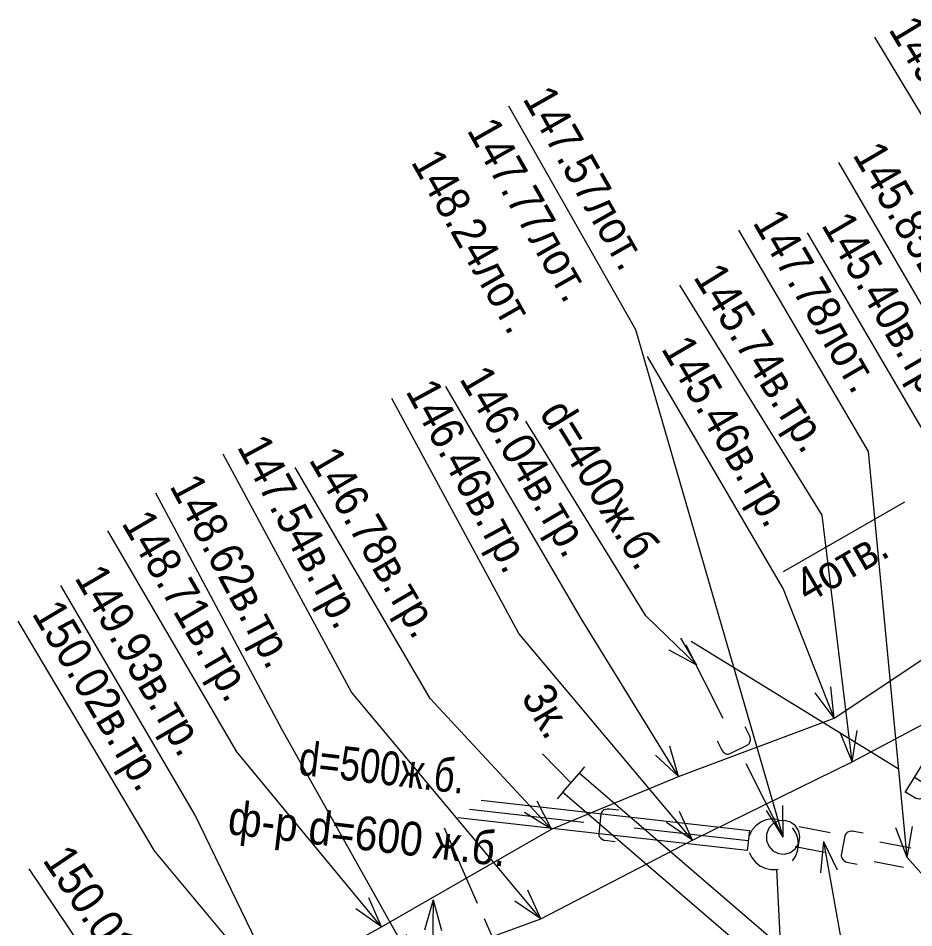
# Model space of a CAD drawing. Header units: metres. Extents: x 369 to 856, y 14070 to 14447.
# Drawn here: x 783.75 to 810.25, y 14416.99 to 14443.89 of the extents above; entities that cross this region are included whole.
import ezdxf
from ezdxf.enums import TextEntityAlignment as Align

# ---------------------------------------------------------------- set-up
doc = ezdxf.new("R2010")
doc.units = ezdxf.units.M
doc.header["$MEASUREMENT"] = 0
for name, color, linetype, lineweight in [('Водопровод', 7, 'Continuous', 25), ('Водосток', 7, 'Continuous', 25), ('Кабели', 7, 'Continuous', 25), ('Кабель связи', 7, 'Continuous', 25), ('Кабель электрический', 7, 'Continuous', 25)]:
    doc.layers.add(name, color=color, linetype=linetype, lineweight=lineweight)
doc.styles.add('Style-RUSSIAN_1251', font='RUSSIAN_1251.shx')

# ---------------------------------------------------------------- blocks, each defined once
blk = doc.blocks.new('msdElementTypeLine_117')
at = {"layer": 'Кабель электрический', "color": 252, "linetype": 'Continuous', "lineweight": 9}
for p, q in [((0.778, 0.884), (0.615, 0.694)), ((0.615, 0.694), (0.125, 0.126)), ((0.126, 0.125), (-0.037, -0.064))]:
    blk.add_line(p, q, dxfattribs=at)
blk = doc.blocks.new('msdElementTypeLine_118')
at = {"layer": 'Кабель электрический', "color": 252, "linetype": 'Continuous', "lineweight": 9}
for p, q in [((0.653, 0.987), (0.522, 0.774)), ((0.522, 0.774), (0.126, 0.126)), ((0.126, 0.126), (-0.004, -0.088))]:
    blk.add_line(p, q, dxfattribs=at)
blk = doc.blocks.new('msdElementTypeMultiLine_61')
at = {"layer": 'Кабель электрический', "color": 252, "linetype": 'Continuous', "lineweight": 9, "flags": 128}
for points in [[(21.152, 0.774), (11.65, 8.934), (5.58, 14.155), (0.615, 18.426)], [(20.756, 0.126), (11.161, 8.365), (5.091, 13.587), (0.125, 17.858)]]:
    blk.add_lwpolyline(points, dxfattribs=at)
at = {"layer": 'Кабель электрический', "color": 252, "linetype": 'Continuous', "lineweight": 9}
for name, p in [('msdElementTypeLine_117', (0, 17.732)), ('msdElementTypeLine_118', (20.63, 0))]:
    blk.add_blockref(name, p, dxfattribs=at)
blk = doc.blocks.new('msdElementTypeShape_45')
at = {"layer": 'Водосток', "color": 252, "linetype": 'Continuous', "lineweight": 9, "flags": 128}
for points in [[(0.888, 1.483), (0.885, 1.484), (0.712, 1.496), (0.541, 1.468), (0.463, 1.436), (0.382, 1.402), (0.241, 1.301), (0.128, 1.17), (0.047, 1.017), (0.041, 0.992)], [(1.497, 0.747), (1.477, 0.919), (1.456, 0.977), (1.418, 1.081), (1.324, 1.226), (1.313, 1.237)], [(1.313, 0.258), (1.403, 0.383), (1.469, 0.543), (1.496, 0.714), (1.497, 0.747)], [(0.039, 0.501), (0.11, 0.351), (0.217, 0.216), (0.353, 0.109), (0.51, 0.036), (0.679, 0), (0.852, 0.004), (0.888, 0.014)]]:
    blk.add_lwpolyline(points, dxfattribs=at)
blk = doc.blocks.new('msdElementTypeMultiLine_185')
at = {"layer": 'Кабель электрический', "color": 252, "linetype": 'Continuous', "lineweight": 9, "flags": 128}
blk.add_lwpolyline([(1.5, 1.5), (5.18, 2.91), (8.93, 4.28), (13.42, 6.61), (18.15, 8.93), (23.29, 11.66), (27.23, 13.75), (31.84, 16.83), (35.31, 18.9), (39.07, 21.59)], dxfattribs=at)
blk = doc.blocks.new('msdElementTypeMultiLine_265')
at = {"layer": 'Кабель электрический', "color": 252, "linetype": 'Continuous', "lineweight": 9, "flags": 128}
blk.add_lwpolyline([(1.5, 1.5), (4.59, 3.21), (9.62, 6.1), (13.38, 7.65), (17.98, 9.38), (22.94, 12.68), (26.96, 14.76), (30.509, 16.555), (31.21, 16.91), (34.69, 18.68), (39.04, 21.42)], dxfattribs=at)
blk = doc.blocks.new('msdElementTypeLineString_657')
at = {"layer": 'Водосток', "color": 252, "linetype": 'Continuous', "lineweight": 9}
for p, q in [((0.001, 8.971), (3.472, 5.047)), ((4.466, 3.924), (7.937, 0))]:
    blk.add_line(p, q, dxfattribs=at)
blk = doc.blocks.new('msdElementTypeMultiLine_321')
at = {"layer": 'Водосток', "color": 252, "linetype": 'Continuous', "lineweight": 9, "flags": 128}
blk.add_lwpolyline([(4.94, 5.079), (4.756, 5.287), (4.729, 5.314), (4.704, 5.332), (4.668, 5.356), (4.63, 5.371), (4.596, 5.378), (4.557, 5.377), (4.519, 5.371), (4.494, 5.358), (4.47, 5.343), (4.032, 4.956), (4.016, 4.935), (4.005, 4.917), (3.996, 4.89), (3.992, 4.865), (3.99, 4.833), (3.992, 4.8), (4.003, 4.767), (4.021, 4.722), (4.042, 4.692), (4.247, 4.46)], dxfattribs=at)
at = {"layer": 'Водосток', "color": 252, "linetype": 'Continuous', "lineweight": 9}
blk.add_blockref('msdElementTypeLineString_657', (0.467, 0.467), dxfattribs=at)
blk = doc.blocks.new('msdElementTypeLineString_740')
at = {"layer": 'Водосток', "color": 252, "linetype": 'Continuous', "lineweight": 9}
for p, q in [((0, 0.63), (0.916, 0.456)), ((2.389, 0.175), (3.305, 0))]:
    blk.add_line(p, q, dxfattribs=at)
blk = doc.blocks.new('msdElementTypeLineString_741')
at = {"layer": 'Водосток', "color": 252, "linetype": 'Continuous', "lineweight": 9}
for p, q in [((0.001, 0.61), (0.863, 0.446)), ((2.336, 0.165), (3.198, 0.001))]:
    blk.add_line(p, q, dxfattribs=at)
blk = doc.blocks.new('msdElementTypeMultiLine_371')
at = {"layer": 'Водосток', "color": 252, "linetype": 'Continuous', "lineweight": 9, "flags": 128}
blk.add_lwpolyline([(2.414, 1.185), (2.141, 1.237), (2.103, 1.242), (2.072, 1.241), (2.029, 1.237), (1.99, 1.226), (1.959, 1.211), (1.929, 1.187), (1.902, 1.159), (1.89, 1.133), (1.881, 1.107), (1.771, 0.532), (1.771, 0.507), (1.774, 0.485), (1.783, 0.458), (1.795, 0.437), (1.813, 0.41), (1.834, 0.385), (1.863, 0.365), (1.905, 0.341), (1.94, 0.33), (2.245, 0.272)], dxfattribs=at)
at = {"layer": 'Водосток', "color": 252, "linetype": 'Continuous', "lineweight": 9}
for name, p in [('msdElementTypeLineString_740', (0.523, 0.751)), ('msdElementTypeLineString_741', (0.41, 0.182))]:
    blk.add_blockref(name, p, dxfattribs=at)
blk = doc.blocks.new('msdElementTypeLineString_742')
at = {"layer": 'Водосток', "color": 252, "linetype": 'Continuous', "lineweight": 9}
for p, q in [((0.159, 4.72), (0.001, 7.94)), ((0.39, 0.001), (0.232, 3.221))]:
    blk.add_line(p, q, dxfattribs=at)
blk = doc.blocks.new('msdElementTypeMultiLine_372')
at = {"layer": 'Водосток', "color": 252, "linetype": 'Continuous', "lineweight": 9, "flags": 128}
blk.add_lwpolyline([(0.19, 4.654), (0.204, 4.377), (0.208, 4.338), (0.216, 4.308), (0.23, 4.268), (0.25, 4.232), (0.272, 4.205), (0.303, 4.182), (0.336, 4.163), (0.364, 4.157), (0.391, 4.154), (0.976, 4.183), (1.001, 4.188), (1.021, 4.196), (1.046, 4.211), (1.063, 4.228), (1.085, 4.252), (1.104, 4.278), (1.116, 4.311), (1.13, 4.358), (1.133, 4.395), (1.118, 4.704)], dxfattribs=at)
at = {"layer": 'Водосток', "color": 252, "linetype": 'Continuous', "lineweight": 9}
blk.add_blockref('msdElementTypeLineString_742', (0.467, 0.467), dxfattribs=at)
blk = doc.blocks.new('msdElementTypeLineString_863')
at = {"layer": 'Водопровод', "color": 252, "linetype": 'Continuous', "lineweight": 9}
for p, q in [((0, 8.317), (6.12, 4.551)), ((7.397, 3.765), (13.517, 0))]:
    blk.add_line(p, q, dxfattribs=at)
blk = doc.blocks.new('msdElementTypeLineString_864')
at = {"layer": 'Водопровод', "color": 252, "linetype": 'Continuous', "lineweight": 9}
for p, q in [((7.342, 5.191), (6.819, 4.342)), ((7.099, 4.796), (7.372, 4.628)), ((6.836, 4.369), (7.145, 4.18))]:
    blk.add_line(p, q, dxfattribs=at)
at = {"layer": 'Водопровод', "color": 252, "linetype": 'Continuous', "lineweight": 9, "flags": 128}
blk.add_lwpolyline([(7.323, 5.16), (7.594, 4.993), (7.617, 4.973), (7.65, 4.93), (7.675, 4.882), (7.683, 4.859), (7.688, 4.835), (7.688, 4.806), (7.683, 4.774), (7.678, 4.759), (7.618, 4.661), (7.601, 4.644), (7.574, 4.626), (7.551, 4.616), (7.526, 4.608), (7.491, 4.605), (7.451, 4.607), (7.417, 4.613), (7.372, 4.628), (7.403, 4.604), (7.43, 4.583), (7.463, 4.545), (7.48, 4.515), (7.494, 4.485), (7.503, 4.442), (7.502, 4.401), (7.493, 4.369), (7.393, 4.207), (7.38, 4.193), (7.357, 4.176), (7.324, 4.162), (7.282, 4.155), (7.249, 4.153), (7.198, 4.16), (7.169, 4.167), (7.145, 4.18)], dxfattribs=at)
blk = doc.blocks.new('msdElementTypeMultiLine_465')
at = {"layer": 'Водопровод', "color": 252, "linetype": 'Continuous', "lineweight": 9}
for name, p in [('msdElementTypeLineString_863', (0.5, 0.5)), ('msdElementTypeLineString_864', (0, 0))]:
    blk.add_blockref(name, p, dxfattribs=at)
blk = doc.blocks.new('msdElementTypeLineString_882')
at = {"layer": 'Водосток', "color": 252, "linetype": 'Continuous', "lineweight": 9}
for p, q in [((0.001, 0.931), (3.377, 0.549)), ((4.868, 0.381), (8.245, 0))]:
    blk.add_line(p, q, dxfattribs=at)
blk = doc.blocks.new('msdElementTypeMultiLine_478')
at = {"layer": 'Водосток', "color": 252, "linetype": 'Continuous', "lineweight": 9, "flags": 128}
blk.add_lwpolyline([(4.879, 1.364), (4.603, 1.395), (4.564, 1.397), (4.534, 1.393), (4.492, 1.387), (4.453, 1.373), (4.424, 1.355), (4.395, 1.328), (4.371, 1.299), (4.361, 1.272), (4.353, 1.245), (4.288, 0.664), (4.29, 0.638), (4.294, 0.617), (4.305, 0.591), (4.319, 0.571), (4.339, 0.545), (4.362, 0.522), (4.392, 0.505), (4.436, 0.483), (4.472, 0.475), (4.78, 0.44)], dxfattribs=at)
at = {"layer": 'Водосток', "color": 252, "linetype": 'Continuous', "lineweight": 9}
blk.add_blockref('msdElementTypeLineString_882', (0.467, 0.467), dxfattribs=at)
blk = doc.blocks.new('msdElementTypeLineString_901')
at = {"layer": 'Кабель электрический', "color": 252, "linetype": 'Continuous', "lineweight": 9}
blk.add_line((0.835, 0), (0.001, 0.854), dxfattribs=at)
blk = doc.blocks.new('msdElementTypeMultiLine_495')
at = {"layer": 'Кабель электрический', "color": 252, "linetype": 'Continuous', "lineweight": 9}
blk.add_blockref('msdElementTypeLineString_901', (0, 0), dxfattribs=at)
blk = doc.blocks.new('msdElementTypeLineString_906')
at = {"layer": 'Кабели', "color": 252, "linetype": 'Continuous', "lineweight": 9}
blk.add_line((0.979, 7.98), (0, 10.209), dxfattribs=at)
at = {"layer": 'Кабели', "color": 252, "linetype": 'Continuous', "lineweight": 9, "flags": 128}
for points in [[(1.551, 2.773), (1.732, 6.264), (1.18, 7.522)], [(0.778, 0), (1.484, 1.48), (1.525, 2.274)]]:
    blk.add_lwpolyline(points, dxfattribs=at)
blk = doc.blocks.new('msdElementTypeMultiLine_499')
at = {"layer": 'Кабели', "color": 252, "linetype": 'Continuous', "lineweight": 9}
blk.add_blockref('msdElementTypeLineString_906', (0, 0), dxfattribs=at)
blk = doc.blocks.new('msdElementTypeLineString_1028')
at = {"layer": 'Кабель связи', "color": 252, "linetype": 'Continuous', "lineweight": 9}
for p, q in [((5.156, 3.078), (8.746, 5.142)), ((4.408, 2.342), (4.603, 3.066)), ((0.265, 0.266), (3.855, 2.33))]:
    blk.add_line(p, q, dxfattribs=at)
blk = doc.blocks.new('msdElementTypeMultiLine_588')
at = {"layer": 'Кабель связи', "color": 252, "linetype": 'Continuous', "lineweight": 9}
blk.add_blockref('msdElementTypeLineString_1028', (0, 0), dxfattribs=at)
blk = doc.blocks.new('msdElementTypeLineString_1033')
at = {"layer": 'Водосток', "color": 252, "linetype": 'Continuous', "lineweight": 9}
for p, q in [((1.094, 3.511), (0.001, 5.682)), ((2.863, 0), (1.769, 2.171))]:
    blk.add_line(p, q, dxfattribs=at)
blk = doc.blocks.new('msdElementTypeMultiLine_592')
at = {"layer": 'Водосток', "color": 252, "linetype": 'Continuous', "lineweight": 9, "flags": 128}
blk.add_lwpolyline([(1.379, 3.314), (1.504, 3.066), (1.524, 3.032), (1.543, 3.009), (1.572, 2.977), (1.605, 2.953), (1.636, 2.937), (1.674, 2.928), (1.712, 2.924), (1.74, 2.93), (1.766, 2.939), (2.289, 3.202), (2.309, 3.217), (2.324, 3.233), (2.341, 3.256), (2.35, 3.279), (2.36, 3.31), (2.367, 3.342), (2.365, 3.377), (2.359, 3.425), (2.346, 3.46), (2.207, 3.736)], dxfattribs=at)
at = {"layer": 'Водосток', "color": 252, "linetype": 'Continuous', "lineweight": 9}
blk.add_blockref('msdElementTypeLineString_1033', (0.467, 0.467), dxfattribs=at)
blk = doc.blocks.new('DIMTXT_135')
at = {"layer": 'Водосток', "color": 252, "linetype": 'Continuous', "lineweight": 9}
for q in [(-0.088, -0.93), (0.404, -0.842)]:
    blk.add_line((0, 0), q, dxfattribs=at)
at = {"layer": 'Водосток', "color": 252, "linetype": 'Continuous', "lineweight": 9, "flags": 128}
blk.add_lwpolyline([(0, 0), (0.649, -3.643), (5.577, -8.154)], dxfattribs=at)
at = {"layer": 'Водосток', "color": 252, "linetype": 'Continuous', "lineweight": 9, "style": 'Style-RUSSIAN_1251', "width": 0.9}
blk.add_text('d=600ж.б.', height=1, rotation=317.5332, dxfattribs=at).set_placement((1.794, -2.725), align=Align.TOP_LEFT)
blk = doc.blocks.new('DIMTXT_205')
at = {"layer": 'Кабель электрический', "color": 252, "linetype": 'Continuous', "lineweight": 9}
for q in [(-0.168, 0.919), (-0.617, 0.701)]:
    blk.add_line((0, 0), q, dxfattribs=at)
at = {"layer": 'Кабель электрический', "color": 252, "linetype": 'Continuous', "lineweight": 9, "flags": 128}
blk.add_lwpolyline([(0, 0), (-2.429, 5.012), (-6.399, 11.801)], dxfattribs=at)
at = {"layer": 'Кабель электрический', "color": 252, "linetype": 'Continuous', "lineweight": 9, "style": 'Style-RUSSIAN_1251', "width": 0.9}
blk.add_text('149.93в.тр.', height=1, rotation=300.3152, dxfattribs=at).set_placement((-5.147, 12.533), align=Align.TOP_LEFT)
blk = doc.blocks.new('DIMTXT_206')
at = {"layer": 'Кабель электрический', "color": 252, "linetype": 'Continuous', "lineweight": 9}
for q in [(-0.381, 0.853), (-0.766, 0.534)]:
    blk.add_line((0, 0), q, dxfattribs=at)
at = {"layer": 'Кабель электрический', "color": 252, "linetype": 'Continuous', "lineweight": 9, "flags": 128}
blk.add_lwpolyline([(0, 0), (-4.279, 5.173), (-8.099, 11.706)], dxfattribs=at)
at = {"layer": 'Кабель электрический', "color": 252, "linetype": 'Continuous', "lineweight": 9, "style": 'Style-RUSSIAN_1251', "width": 0.9}
blk.add_text('148.71в.тр.', height=1, rotation=300.3152, dxfattribs=at).set_placement((-6.847, 12.437), align=Align.TOP_LEFT)
blk = doc.blocks.new('DIMTXT_207')
at = {"layer": 'Кабель электрический', "color": 252, "linetype": 'Continuous', "lineweight": 9}
for q in [(-0.43, 0.829), (-0.796, 0.489)]:
    blk.add_line((0, 0), q, dxfattribs=at)
at = {"layer": 'Кабель электрический', "color": 252, "linetype": 'Continuous', "lineweight": 9, "flags": 128}
blk.add_lwpolyline([(0, 0), (-3.591, 3.86), (-7.586, 10.692)], dxfattribs=at)
at = {"layer": 'Кабель электрический', "color": 252, "linetype": 'Continuous', "lineweight": 9, "style": 'Style-RUSSIAN_1251', "width": 0.9}
blk.add_text('146.78в.тр.', height=1, rotation=300.3152, dxfattribs=at).set_placement((-6.335, 11.424), align=Align.TOP_LEFT)
blk = doc.blocks.new('DIMTXT_208')
at = {"layer": 'Кабель электрический', "color": 252, "linetype": 'Continuous', "lineweight": 9}
for q in [(-0.259, 0.897), (-0.685, 0.635)]:
    blk.add_line((0, 0), q, dxfattribs=at)
at = {"layer": 'Кабель электрический', "color": 252, "linetype": 'Continuous', "lineweight": 9, "flags": 128}
blk.add_lwpolyline([(0, 0), (-2.883, 4.68), (-6.892, 11.537)], dxfattribs=at)
at = {"layer": 'Кабель электрический', "color": 252, "linetype": 'Continuous', "lineweight": 9, "style": 'Style-RUSSIAN_1251', "width": 0.9}
blk.add_text('146.04в.тр.', height=1, rotation=300.3152, dxfattribs=at).set_placement((-5.641, 12.268), align=Align.TOP_LEFT)
blk = doc.blocks.new('DIMTXT_209')
at = {"layer": 'Кабель электрический', "color": 252, "linetype": 'Continuous', "lineweight": 9}
for q in [(-0.097, 0.929), (-0.562, 0.746)]:
    blk.add_line((0, 0), q, dxfattribs=at)
at = {"layer": 'Кабель электрический', "color": 252, "linetype": 'Continuous', "lineweight": 9, "flags": 128}
blk.add_lwpolyline([(0, 0), (-1.508, 3.836), (-5.521, 10.699)], dxfattribs=at)
at = {"layer": 'Кабель электрический', "color": 252, "linetype": 'Continuous', "lineweight": 9, "style": 'Style-RUSSIAN_1251', "width": 0.9}
blk.add_text('145.46в.тр.', height=1, rotation=300.3152, dxfattribs=at).set_placement((-4.269, 11.431), align=Align.TOP_LEFT)
blk = doc.blocks.new('DIMTXT_210')
at = {"layer": 'Кабель электрический', "color": 252, "linetype": 'Continuous', "lineweight": 9}
for q in [(-0.111, 0.927), (-0.574, 0.737)]:
    blk.add_line((0, 0), q, dxfattribs=at)
at = {"layer": 'Кабель электрический', "color": 252, "linetype": 'Continuous', "lineweight": 9, "flags": 128}
blk.add_lwpolyline([(0, 0), (-1.711, 4.16), (-5.742, 11.053)], dxfattribs=at)
at = {"layer": 'Кабель электрический', "color": 252, "linetype": 'Continuous', "lineweight": 9, "style": 'Style-RUSSIAN_1251', "width": 0.9}
blk.add_text('145.40в.тр.', height=1, rotation=300.3152, dxfattribs=at).set_placement((-4.49, 11.785), align=Align.TOP_LEFT)
blk = doc.blocks.new('DIMTXT_215')
at = {"layer": 'Кабель электрический', "color": 252, "linetype": 'Continuous', "lineweight": 9}
for q in [(-0.384, 0.851), (-0.768, 0.531)]:
    blk.add_line((0, 0), q, dxfattribs=at)
at = {"layer": 'Кабель электрический', "color": 252, "linetype": 'Continuous', "lineweight": 9, "flags": 128}
blk.add_lwpolyline([(0, 0), (-4.002, 4.799), (-8.032, 11.586)], dxfattribs=at)
at = {"layer": 'Кабель электрический', "color": 252, "linetype": 'Continuous', "lineweight": 9, "style": 'Style-RUSSIAN_1251', "width": 0.9}
blk.add_text('150.02в.тр.', height=1, rotation=300.7069, dxfattribs=at).set_placement((-6.786, 12.326), align=Align.TOP_LEFT)
blk = doc.blocks.new('DIMTXT_216')
at = {"layer": 'Кабель электрический', "color": 252, "linetype": 'Continuous', "lineweight": 9}
for q in [(-0.222, 0.907), (-0.658, 0.663)]:
    blk.add_line((0, 0), q, dxfattribs=at)
at = {"layer": 'Кабель электрический', "color": 252, "linetype": 'Continuous', "lineweight": 9, "flags": 128}
blk.add_lwpolyline([(0, 0), (-3.913, 6.988), (-7.643, 13.96)], dxfattribs=at)
at = {"layer": 'Кабель электрический', "color": 252, "linetype": 'Continuous', "lineweight": 9, "style": 'Style-RUSSIAN_1251', "width": 0.9}
blk.add_text('148.62в.тр.', height=1, rotation=298.1485, dxfattribs=at).set_placement((-6.365, 14.644), align=Align.TOP_LEFT)
blk = doc.blocks.new('DIMTXT_217')
at = {"layer": 'Кабель электрический', "color": 252, "linetype": 'Continuous', "lineweight": 9}
for q in [(-0.385, 0.851), (-0.769, 0.531)]:
    blk.add_line((0, 0), q, dxfattribs=at)
at = {"layer": 'Кабель электрический', "color": 252, "linetype": 'Continuous', "lineweight": 9, "flags": 128}
blk.add_lwpolyline([(0, 0), (-5.601, 6.708), (-9.397, 13.75)], dxfattribs=at)
at = {"layer": 'Кабель электрический', "color": 252, "linetype": 'Continuous', "lineweight": 9, "style": 'Style-RUSSIAN_1251', "width": 0.9}
blk.add_text('147.54в.тр.', height=1, rotation=298.3277, dxfattribs=at).set_placement((-8.121, 14.438), align=Align.TOP_LEFT)
blk = doc.blocks.new('DIMTXT_218')
at = {"layer": 'Кабель электрический', "color": 252, "linetype": 'Continuous', "lineweight": 9}
for q in [(-0.388, 0.85), (-0.77, 0.528)]:
    blk.add_line((0, 0), q, dxfattribs=at)
at = {"layer": 'Кабель электрический', "color": 252, "linetype": 'Continuous', "lineweight": 9, "flags": 128}
blk.add_lwpolyline([(0, 0), (-5.135, 6.109), (-8.897, 13.064)], dxfattribs=at)
at = {"layer": 'Кабель электрический', "color": 252, "linetype": 'Continuous', "lineweight": 9, "style": 'Style-RUSSIAN_1251', "width": 0.9}
blk.add_text('146.46в.тр.', height=1, rotation=298.4124, dxfattribs=at).set_placement((-7.622, 13.753), align=Align.TOP_LEFT)
blk = doc.blocks.new('DIMTXT_219')
at = {"layer": 'Кабель электрический', "color": 252, "linetype": 'Continuous', "lineweight": 9}
for q in [(-0.357, 0.863), (0.139, 0.924)]:
    blk.add_line((0, 0), q, dxfattribs=at)
at = {"layer": 'Кабель электрический', "color": 252, "linetype": 'Continuous', "lineweight": 9, "flags": 128}
blk.add_lwpolyline([(0, 0), (-0.888, 7.296), (-5.106, 14.093)], dxfattribs=at)
at = {"layer": 'Кабель электрический', "color": 252, "linetype": 'Continuous', "lineweight": 9, "style": 'Style-RUSSIAN_1251', "width": 0.9}
blk.add_text('145.74в.тр.', height=1, rotation=301.8197, dxfattribs=at).set_placement((-3.874, 14.858), align=Align.TOP_LEFT)
blk = doc.blocks.new('DIMTXT_220')
at = {"layer": 'Кабель электрический', "color": 252, "linetype": 'Continuous', "lineweight": 9}
for q in [(-0.412, 0.838), (0.079, 0.931)]:
    blk.add_line((0, 0), q, dxfattribs=at)
at = {"layer": 'Кабель электрический', "color": 252, "linetype": 'Continuous', "lineweight": 9, "flags": 128}
blk.add_lwpolyline([(0, 0), (-1.53, 8.125), (-5.536, 14.992)], dxfattribs=at)
at = {"layer": 'Кабель электрический', "color": 252, "linetype": 'Continuous', "lineweight": 9, "style": 'Style-RUSSIAN_1251', "width": 0.9}
blk.add_text('145.85в.тр.', height=1, rotation=300.2651, dxfattribs=at).set_placement((-4.284, 15.722), align=Align.TOP_LEFT)
blk = doc.blocks.new('DIMTXT_400')
at = {"layer": 'Кабель связи', "color": 252, "linetype": 'Continuous', "lineweight": 9}
for q in [(-0.109, 0.928), (-0.572, 0.739)]:
    blk.add_line((0, 0), q, dxfattribs=at)
at = {"layer": 'Кабель связи', "color": 252, "linetype": 'Continuous', "lineweight": 9, "flags": 128}
blk.add_lwpolyline([(0, 0), (-1.714, 4.197), (-5.774, 10.925)], dxfattribs=at)
at = {"layer": 'Кабель связи', "color": 252, "linetype": 'Continuous', "lineweight": 9, "style": 'Style-RUSSIAN_1251', "width": 0.9}
blk.add_text('149.06в.тр.', height=1, rotation=301.1155, dxfattribs=at).set_placement((-4.533, 11.674), align=Align.TOP_LEFT)
blk = doc.blocks.new('DIMTXT_401')
at = {"layer": 'Водосток', "color": 252, "linetype": 'Continuous', "lineweight": 9}
for q in [(-0.334, 0.872), (0.163, 0.92)]:
    blk.add_line((0, 0), q, dxfattribs=at)
at = {"layer": 'Водосток', "color": 252, "linetype": 'Continuous', "lineweight": 9, "flags": 128}
blk.add_lwpolyline([(0, 0), (-1.145, 12.009), (-4.974, 18.546)], dxfattribs=at)
at = {"layer": 'Водосток', "color": 252, "linetype": 'Continuous', "lineweight": 9, "style": 'Style-RUSSIAN_1251', "width": 0.9}
blk.add_text('147.78лот.', height=1, rotation=300.3578, dxfattribs=at).set_placement((-3.722, 19.279), align=Align.TOP_LEFT)
blk = doc.blocks.new('DIMTXT_405')
at = {"layer": 'Водосток', "color": 252, "linetype": 'Continuous', "lineweight": 9}
for q in [(-0.011, 0.934), (-0.491, 0.795)]:
    blk.add_line((0, 0), q, dxfattribs=at)
at = {"layer": 'Водосток', "color": 252, "linetype": 'Continuous', "lineweight": 9, "flags": 128}
blk.add_lwpolyline([(0, 0), (-4.357, 15.006), (-8.111, 21.62)], dxfattribs=at)
at = {"layer": 'Водосток', "color": 252, "linetype": 'Continuous', "lineweight": 9, "style": 'Style-RUSSIAN_1251', "width": 0.9}
for s, p in [('147.57лот.', (-6.85, 22.335)), ('147.77лот.', (-8.502, 21.398)), ('148.24лот.', (-10.155, 20.46))]:
    blk.add_text(s, height=1, rotation=299.5806, dxfattribs=at).set_placement(p, align=Align.TOP_LEFT)
blk = doc.blocks.new('DIMTXT_453')
at = {"layer": 'Водосток', "color": 252, "linetype": 'Continuous', "lineweight": 9}
for q in [(-0.472, 0.806), (-0.82, 0.447)]:
    blk.add_line((0, 0), q, dxfattribs=at)
at = {"layer": 'Водосток', "color": 252, "linetype": 'Continuous', "lineweight": 9, "flags": 128}
blk.add_lwpolyline([(0, 0), (-1.507, 1.462), (-5.062, 7.219)], dxfattribs=at)
at = {"layer": 'Водосток', "color": 252, "linetype": 'Continuous', "lineweight": 9, "style": 'Style-RUSSIAN_1251', "width": 0.9}
blk.add_text('d=400ж.б.', height=1, rotation=301.6953, dxfattribs=at).set_placement((-3.828, 7.98), align=Align.TOP_LEFT)
blk = doc.blocks.new('DIMTXT_533')
at = {"layer": 'Кабель электрический', "color": 252, "linetype": 'Continuous', "lineweight": 9}
for q in [(-0.88, 0.314), (-0.916, -0.184)]:
    blk.add_line((0, 0), q, dxfattribs=at)
at = {"layer": 'Кабель электрический', "color": 252, "linetype": 'Continuous', "lineweight": 9, "flags": 128}
blk.add_lwpolyline([(0, 0), (-3.298, 0.239), (-6.894, 5.597)], dxfattribs=at)
at = {"layer": 'Кабель электрический', "color": 252, "linetype": 'Continuous', "lineweight": 9, "style": 'Style-RUSSIAN_1251', "width": 0.9}
blk.add_text('150.01в.к.', height=1, rotation=303.8632, dxfattribs=at).set_placement((-5.69, 6.405), align=Align.TOP_LEFT)
blk = doc.blocks.new('msdElementTypeTextNode_66')
at = {"layer": 'Кабель связи', "color": 252, "linetype": 'Continuous', "lineweight": 9, "style": 'Style-RUSSIAN_1251', "width": 0.899998}
blk.add_text('4отв.', height=1, rotation=30.0197, dxfattribs=at).set_placement((0, 0))
blk = doc.blocks.new('msdElementTypeTextNode_67')
at = {"layer": 'Кабель электрический', "color": 252, "linetype": 'Continuous', "lineweight": 9, "style": 'Style-RUSSIAN_1251', "width": 0.899998}
blk.add_text('3к.', height=1, rotation=300.5375, dxfattribs=at).set_placement((0, 0))
blk = doc.blocks.new('DIMTXT_589')
at = {"layer": 'Кабель электрический', "color": 252, "linetype": 'Continuous', "lineweight": 9}
for q in [(-0.262, -0.897), (0.238, -0.903)]:
    blk.add_line((0, 0), q, dxfattribs=at)
at = {"layer": 'Кабель электрический', "color": 252, "linetype": 'Continuous', "lineweight": 9, "flags": 128}
blk.add_lwpolyline([(0, 0), (-0.043, -3.231), (-3.547, -7.334)], dxfattribs=at)
at = {"layer": 'Кабель электрический', "color": 252, "linetype": 'Continuous', "lineweight": 9, "style": 'Style-RUSSIAN_1251', "width": 0.9}
blk.add_text('2тр.ГНБ', height=1, rotation=49.506, dxfattribs=at).set_placement((-4.649, -6.392), align=Align.TOP_LEFT)

msp = doc.modelspace()

# ---------------------------------------------------------------- linework, layer by layer
at = {"layer": 'Водосток', "color": 252, "linetype": 'Continuous', "lineweight": 9, "flags": 128}
for points in [[(797.452, 14420.762), (805.384, 14419.867), (805.314, 14419.271), (796.757, 14420.237)], [(806.88, 14419.668), (806.846, 14419.849), (806.75, 14420.005), (806.603, 14420.116), (806.426, 14420.166), (806.243, 14420.149), (806.079, 14420.067), (805.955, 14419.931), (805.889, 14419.76), (805.889, 14419.576), (805.955, 14419.405), (806.079, 14419.269), (806.243, 14419.187), (806.426, 14419.17), (806.603, 14419.22), (806.75, 14419.331), (806.846, 14419.487), (806.88, 14419.668)]]:
    msp.add_lwpolyline(points, dxfattribs=at)

# ---------------------------------------------------------------- block references
at = {"layer": 'Водопровод', "color": 252, "linetype": 'Continuous', "lineweight": 9}
msp.add_blockref('msdElementTypeMultiLine_465', (803.166, 14416.645), dxfattribs=at)
at = {"layer": 'Водосток', "color": 252, "linetype": 'Continuous', "lineweight": 9}
for name, p in [('DIMTXT_405', (806.38, 14419.668)), ('DIMTXT_401', (810.05, 14419.07)), ('DIMTXT_453', (803.831, 14424.753)), ('msdElementTypeMultiLine_592', (803.05, 14419.201)), ('msdElementTypeMultiLine_478', (796.637, 14419.102)), ('msdElementTypeShape_45', (805.343, 14418.713)), ('msdElementTypeMultiLine_371', (806.332, 14418.603)), ('DIMTXT_135', (807.58, 14419.541)), ('msdElementTypeMultiLine_321', (809.582, 14409.632)), ('msdElementTypeMultiLine_372', (805.727, 14410.31))]:
    msp.add_blockref(name, p, dxfattribs=at)
at = {"layer": 'Кабели', "color": 252, "linetype": 'Continuous', "lineweight": 9}
msp.add_blockref('msdElementTypeMultiLine_499', (796.363, 14409.73), dxfattribs=at)
at = {"layer": 'Кабель связи', "color": 252, "linetype": 'Continuous', "lineweight": 9}
for name, p in [('DIMTXT_400', (814.871, 14432.398)), ('msdElementTypeMultiLine_588', (806.125, 14427.256)), ('msdElementTypeTextNode_66', (807.112, 14426.572))]:
    msp.add_blockref(name, p, dxfattribs=at)
at = {"layer": 'Кабель электрический', "color": 252, "linetype": 'Continuous', "lineweight": 9}
for name, p in [('DIMTXT_220', (813.57, 14424.63)), ('DIMTXT_210', (812.85, 14426.49)), ('DIMTXT_219', (808.43, 14421.9)), ('msdElementTypeMultiLine_265', (789.91, 14413.81)), ('msdElementTypeMultiLine_185', (790.28, 14412.97)), ('DIMTXT_209', (807.89, 14423.19)), ('DIMTXT_208', (803.29, 14421.46)), ('DIMTXT_218', (803.7, 14419.58)), ('DIMTXT_217', (799.21, 14417.25)), ('DIMTXT_207', (799.53, 14419.91)), ('DIMTXT_216', (795.46, 14415.88)), ('DIMTXT_206', (794.5, 14417.02)), ('DIMTXT_205', (791.41, 14415.31)), ('DIMTXT_215', (791.78, 14414.47)), ('msdElementTypeTextNode_67', (798.611, 14423.812)), ('msdElementTypeMultiLine_495', (799.265, 14421.28)), ('msdElementTypeMultiLine_61', (799.73, 14403.138)), ('DIMTXT_533', (790.97, 14413.14)), ('DIMTXT_589', (796.031, 14417.813))]:
    msp.add_blockref(name, p, dxfattribs=at)

# ---------------------------------------------------------------- texts
at = {"layer": 'Водосток', "color": 252, "linetype": 'Continuous', "lineweight": 9, "style": 'Style-RUSSIAN_1251', "width": 0.799996}
msp.add_text('d=500ж.б.', height=1, rotation=353.3342, dxfattribs=at).set_placement((792.129, 14422.515), align=Align.TOP_LEFT)
at = {"layer": 'Водосток', "color": 252, "linetype": 'Continuous', "lineweight": 9, "style": 'Style-RUSSIAN_1251', "width": 0.899998}
msp.add_text('ф-р d=600 ж.б.', height=1, rotation=353.2824, dxfattribs=at).set_placement((789.921, 14419.765))

doc.saveas('drawing.dxf')
